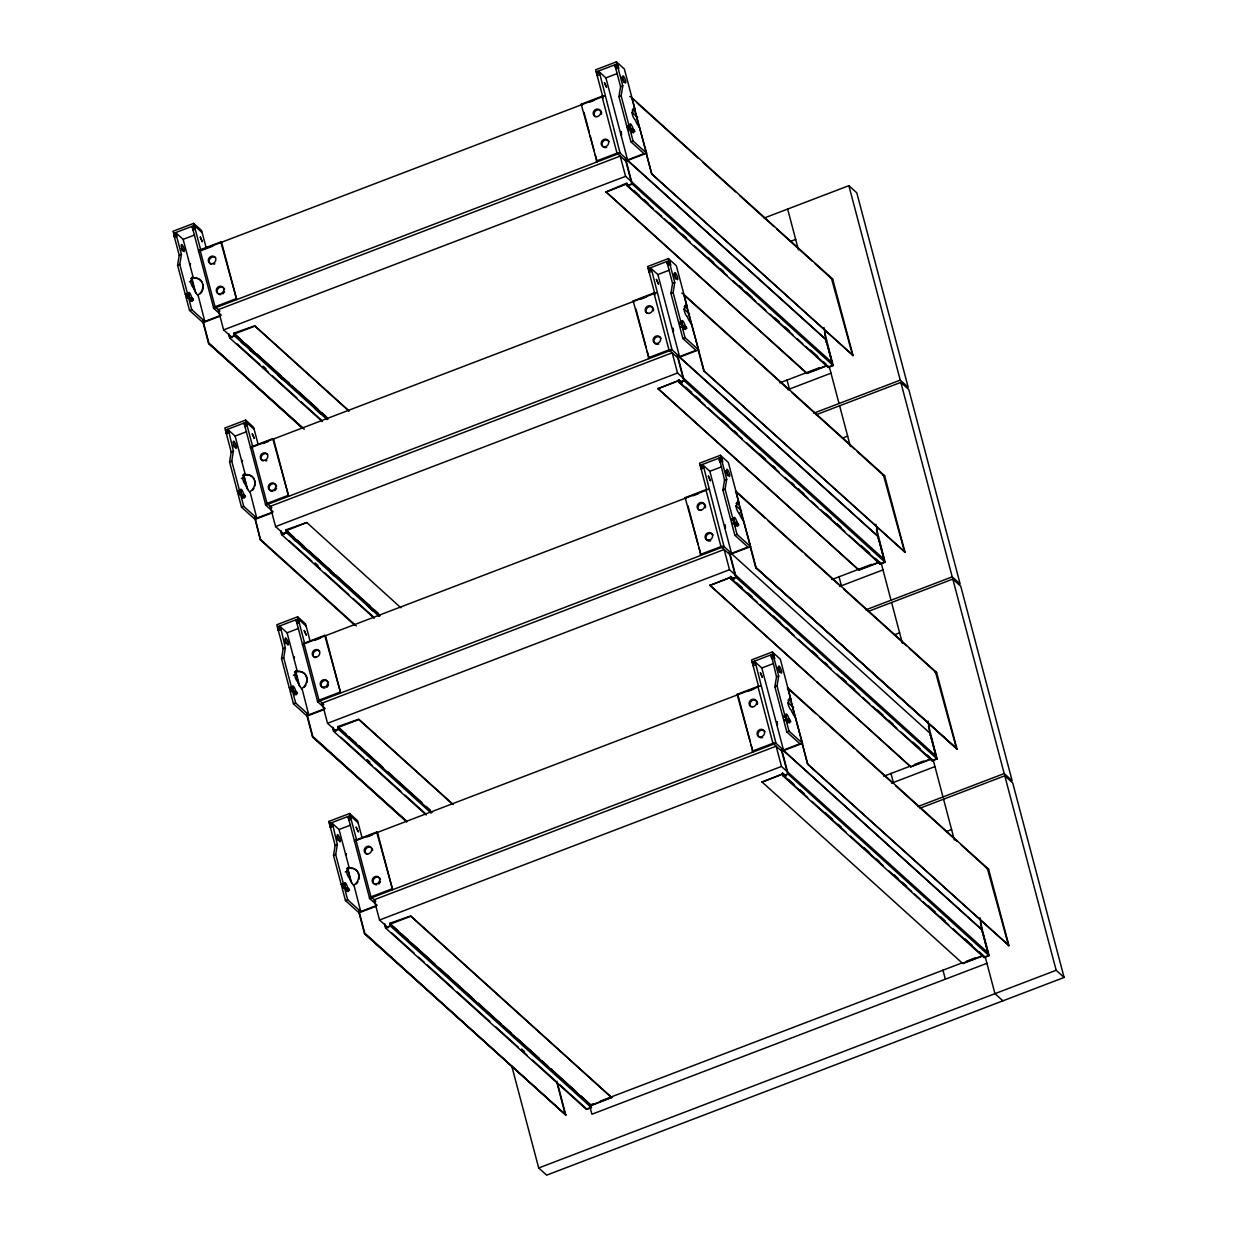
<?xml version="1.0" encoding="UTF-8"?>
<svg xmlns="http://www.w3.org/2000/svg" width="1237" height="1237" viewBox="0 0 1237 1237"><rect width="100%" height="100%" fill="white"/><g stroke="black" fill="none" stroke-linecap="round" stroke-linejoin="round"><path stroke-width="1.5" d="M220.402 316.038L203.069 322.656L189.524 310.425L185.705 295.999L188.921 294.963A4.036 0.943 69.1 0 1 189.369 292.659A4.036 0.943 69.1 0 1 191.72 297.498L193.498 300.22L192.106 298.967A4.036 0.943 69.1 0 1 191.658 301.271A4.036 0.943 69.1 0 1 189.307 296.432L187.9 295.164L191.704 309.59L204.816 321.419L221.237 315.157L213.738 308.384L192.06 226.34M194.858 227.964L194.998 226.263L192.57 227.345M272.372 512.752L255.038 519.37L241.493 507.139L237.69 492.713L240.89 491.677A4.036 0.943 69.1 0 1 241.354 489.373A4.036 0.943 69.1 0 1 243.689 494.212L245.483 496.934L244.076 495.681A4.036 0.943 69.1 0 1 243.627 497.985A4.036 0.943 69.1 0 1 241.277 493.146L239.87 491.878L243.689 506.304L256.786 518.133L273.207 511.871L265.708 505.083L244.029 423.039M246.828 424.662L247.091 423.008M324.341 709.466L307.023 716.084L293.463 703.838L289.659 689.426L292.86 688.39A4.036 0.943 69.1 0 1 293.324 686.087A4.036 0.943 69.1 0 1 295.674 690.911L297.452 693.648L296.06 692.38A4.036 0.943 69.1 0 1 295.597 694.684A4.036 0.943 69.1 0 1 293.246 689.859L291.839 688.592L295.658 703.003L308.755 714.847L325.176 708.569L317.677 701.796L295.999 619.752M298.813 621.376L298.937 619.675L296.509 620.773M376.311 906.164L358.993 912.798L345.448 900.551L341.628 886.125L344.845 885.089A4.036 0.943 69.1 0 1 345.293 882.785A4.036 0.943 69.1 0 1 347.643 887.625L349.422 890.362L348.03 889.094A4.036 0.943 69.1 0 1 347.566 891.398A4.036 0.943 69.1 0 1 345.231 886.573L343.824 885.29L347.628 899.716L360.74 911.561L377.146 905.283L369.647 898.51L347.968 816.466M350.782 818.09L350.921 816.389L348.478 817.471M596.822 74.39L595.646 69.798L616.443 61.85L624.376 69.025L635.045 109.366A10.097 8.922 -47.9 0 0 632.741 110.572M631.287 131.168L633.468 130.333L634.859 131.601L633.081 128.864A4.036 0.943 69.1 0 0 630.731 124.04A4.036 0.943 69.1 0 0 630.282 126.344L627.066 127.365L630.885 141.791L643.998 153.635L627.576 159.913L620.077 153.125L599.28 71.885L596.713 72.937M648.807 271.089L647.616 266.512L668.413 258.564L676.361 265.739L687.014 306.08A10.097 8.922 -47.9 0 0 684.726 307.286M683.257 327.882L685.437 327.047L686.844 328.315L685.051 325.578A4.036 0.943 69.1 0 0 682.716 320.739A4.036 0.943 69.1 0 0 682.252 323.043L679.051 324.079L682.855 338.505L695.967 350.349L679.546 356.612L672.047 349.839L651.25 268.599L648.698 269.651M700.776 467.802L699.585 463.21L720.382 455.278L728.33 462.452L738.984 502.794A10.097 8.922 -47.9 0 0 736.695 504M735.226 524.596L737.422 523.761L738.814 525.014L737.036 522.292A4.036 0.943 69.1 0 0 734.685 517.453A4.036 0.943 69.1 0 0 734.221 519.756L731.021 520.792L734.824 535.219L747.937 547.063L731.515 553.326L724.016 546.553L703.219 465.298L700.668 466.364M752.745 664.516L751.57 659.924L772.352 651.976L780.3 659.151L790.953 699.508A10.097 8.922 -47.9 0 0 788.665 700.714M787.196 721.31L789.392 720.475L790.783 721.728L789.005 719.006A4.036 0.943 69.1 0 0 786.655 714.166A4.036 0.943 69.1 0 0 786.206 716.47L782.99 717.506L786.809 731.933L799.906 743.762L783.5 750.039L775.986 743.267L755.204 662.011L752.637 663.063M186.725 295.798L185.318 294.53L177.587 265.244L179.241 255.332L174.432 237.148C172.623 233.824 177.571 231.937 176.613 236.313L181.422 254.482L179.782 264.409L187.514 293.695L188.921 294.963M238.71 492.512L237.303 491.244L229.556 461.958L231.211 452.046L224.856 428.017L245.653 420.085L253.6 427.26L258.1 444.299M226.232 431.017L228.489 430.12L233.391 451.18L231.752 461.123L239.483 490.409L240.89 491.677M290.68 689.225L289.272 687.942L281.541 658.672L283.18 648.76L276.841 624.731L297.622 616.784L305.57 623.958L310.07 641.013M278.201 627.731L280.459 626.819L285.36 647.894L283.721 657.837L291.453 687.107L292.86 688.39M342.649 885.924L341.242 884.656L333.511 855.385L335.15 845.459L328.81 821.445L349.592 813.498L357.539 820.672L362.039 837.727M330.171 824.445L332.444 823.533L337.33 844.608L335.691 854.551L343.422 883.821L344.845 885.089M628.087 127.179L626.68 125.896L618.948 96.625L620.587 86.683L614.804 64.819M616.443 61.85L622.783 85.863L621.129 95.79L628.875 125.061L630.282 126.344M680.072 323.878L678.665 322.61L670.918 293.339L672.557 283.397L666.789 261.533M668.413 258.564L674.753 282.577L673.114 292.504L680.845 321.775L682.252 323.043M732.041 520.591L730.634 519.324L722.903 490.053L724.542 480.111L719.563 459.113L721.82 458.2L722.81 461.896M720.382 455.278L726.722 479.291L725.083 489.203L732.814 518.489L734.221 519.756M784.011 717.305L782.604 716.037L774.872 686.751L776.511 676.825L771.532 655.811L773.805 654.914L774.779 658.61M772.352 651.976L778.707 676.005L777.052 685.917L784.784 715.202L786.206 716.47M632.308 110.186L635.045 109.366M684.277 306.884L687.014 306.08M736.247 503.598L738.984 502.794M788.232 700.312L790.953 699.508M179.241 255.332L181.422 254.482M231.211 452.046L233.391 451.18M283.18 648.76L285.36 647.894M335.15 845.459L337.33 844.608M206.131 247.586L201.616 230.546L193.683 223.371L172.886 231.319L174.34 234.241M173.443 233.437L194.24 225.505L202.188 232.68M596.203 71.916L617 63.984M615.609 65.685L617.881 64.772L618.856 68.483M174.139 234.566L176.381 233.592M192.539 227.546L194.719 226.711M596.682 73.138L598.878 72.303M615.5 65.932L617.742 64.958M174.092 234.953L176.303 233.901M192.524 227.794L194.719 226.959M596.682 73.385L598.878 72.55M615.454 66.319L617.665 65.283M174.092 235.2L176.288 234.35M192.555 228.087L194.735 227.252M596.713 73.679L598.894 72.844M615.454 66.566L617.65 65.731M174.108 235.463L176.303 234.628M192.601 228.381L194.781 227.546L200.641 249.719M598.94 73.138L596.744 73.973L603.099 98.001M615.469 66.829L617.665 65.994M174.139 235.757L176.334 234.922M615.5 67.123L617.696 66.288M174.185 236.081L176.381 235.231M615.547 67.447L617.742 66.612M174.262 236.406L176.443 235.571M615.624 67.788L617.804 66.953M174.34 236.777L176.52 235.942M615.701 68.143L617.881 67.308M174.432 237.148L176.613 236.313M193.034 230.036L195.214 229.201L194.967 228.35M599.373 74.792L597.193 75.627L596.93 74.777M615.794 68.514L617.974 67.679M175.639 232.602L183.138 239.375L194.626 234.984M598.399 71.081L605.898 77.869L617.387 73.478M212.841 246.101L198.709 251.498A2.459 0.99 -14.8 0 1 200.007 249.859L220.804 241.926L221.686 242.715L236.715 299.601L220.804 241.926M595.152 154.563L597.1 161.908L581.189 104.233L601.971 96.285A2.459 0.99 -14.8 0 1 605.048 96.254M200.765 250.214L602.744 96.641M589.137 102.331L594.44 100.305M177.587 265.244L179.782 264.409M618.948 96.625L621.129 95.79M191.086 278.541L193.266 277.706L183.138 239.375M632.447 109.923L634.627 109.088A10.097 2.35 69.1 0 0 632.772 110.804L632.818 112.227A4.036 0.943 69.1 0 0 632.509 114.995A4.036 0.943 69.1 0 0 635.045 119.556L635.122 119.726A10.097 2.35 69.1 0 0 639.343 126.932L646.626 153.202L625.829 161.135L631.813 183.849L627.53 185.488L626.881 183.014L605.975 191.998L806.911 373.481L827.692 365.534L828.202 367.451L833.166 365.549L825.852 337.16A226.185 199.93 -47.9 0 1 824.028 327.635M189.416 281.835L191.596 281L191.41 279.423A10.097 2.35 69.1 0 1 193.266 277.706M185.318 294.53L187.514 293.695M626.68 125.896L628.875 125.061M188.457 295.442A4.036 0.943 69.1 0 1 189.539 298.333L191.72 297.498M628.937 125.324A4.036 0.943 69.1 0 1 630.901 129.699L633.081 128.864M192.106 298.967L189.926 299.802A4.036 0.943 69.1 0 1 190.204 301.411M193.111 298.751L190.931 299.586L189.539 298.333M630.901 129.699L632.293 130.967L634.473 130.132M189.524 310.425L191.704 309.59M630.885 141.791L633.066 140.956L646.626 153.202M596.203 161.119L617 153.172A2.459 0.99 -14.8 0 1 620.077 153.125L213.738 308.384A2.459 0.99 -14.8 0 1 215.037 306.745L235.834 298.797M625.566 176.319L620.216 156.078L218.253 309.652L223.603 329.892L625.566 176.319L832.486 362.967M242.406 340.902L233.855 333.17L234.149 335.784L229.881 337.407L228.922 333.82M202.698 321.063L208.558 343.453L302.957 428.28M233.855 333.17L254.791 325.795L348.849 410.746M651.76 174.123L631.751 97.615L832.687 279.098L853.035 355.483L651.76 174.123L646.255 153.419M327.217 419.652L234.597 335.985L234.087 334.067L254.884 326.135L348.927 411.086M605.975 191.998L626.772 184.05L627.267 185.952L828.202 367.451M228.938 335.304L229.618 337.887L234.597 335.985M627.267 185.952L632.246 184.066L833.166 365.549M764.203 218.021L848.876 185.674L856.808 192.848L908.19 387.305L900.242 380.13L848.876 185.674M225.428 430.151L246.209 422.204L254.157 429.378M648.188 268.63L668.97 260.682M244.539 424.059L246.967 422.977M667.593 262.399L669.851 261.486L670.841 265.182M226.108 431.28L228.35 430.29M244.509 424.26L246.689 423.425M648.667 269.852L650.848 269.001M667.47 262.646L669.712 261.672M226.062 431.667L228.273 430.615M244.509 424.507L246.689 423.672M648.652 270.099L650.848 269.264M667.423 263.033L669.634 261.997M226.062 431.899L228.257 431.064M244.524 424.801L246.72 423.966M648.683 270.393L650.863 269.558M667.423 263.28L669.619 262.445M226.077 432.177L228.273 431.342M244.57 425.095L246.751 424.26L252.611 446.433M648.714 270.687L650.909 269.836M667.439 263.543L669.634 262.708M226.124 432.471L228.304 431.636M667.485 263.837L669.665 263.002M226.17 432.78L228.35 431.945M667.532 264.161L669.712 263.326M226.232 433.12L228.412 432.285M667.593 264.502L669.774 263.667M226.309 433.476L228.489 432.641M667.671 264.857L669.851 264.022M226.402 433.847L228.582 433.012M245.003 426.75L247.199 425.915L246.936 425.064M651.342 271.506L649.162 272.341L655.069 294.715M667.764 265.228L669.944 264.393M227.608 429.316L235.107 436.089L246.611 431.698M650.368 267.795L657.868 274.568L669.356 270.176M250.678 448.211A2.459 0.99 -14.8 0 1 251.977 446.572L272.774 438.64L273.655 439.429L288.685 496.315L272.774 438.64M649.069 358.622L633.158 300.947L653.94 292.999A2.459 0.99 -14.8 0 1 657.017 292.968M790.474 241.401L795.669 239.421M252.75 446.928L654.713 293.355M263.048 443.48L268.352 441.454M641.106 299.045L646.41 297.019M229.556 461.958L231.752 461.123M670.918 293.339L673.114 292.504M243.055 475.255L245.235 474.42L235.107 436.089M684.417 306.621L686.597 305.786A10.097 2.35 69.1 0 0 684.741 307.518L684.803 308.925A4.036 0.943 69.1 0 0 684.478 311.709A4.036 0.943 69.1 0 0 687.014 316.27M241.385 478.549L243.565 477.714L243.38 476.137A10.097 2.35 69.1 0 1 245.235 474.42M237.303 491.244L239.483 490.409M678.665 322.61L680.845 321.775M240.426 492.14A4.036 0.943 69.1 0 1 241.509 495.047L243.689 494.212M680.922 322.022A4.036 0.943 69.1 0 1 682.87 326.413L685.051 325.578M244.076 495.681L241.895 496.516A4.036 0.943 69.1 0 1 242.174 498.124M245.081 495.465L242.9 496.3L241.509 495.047M682.87 326.413L684.262 327.681L686.442 326.831M241.493 507.139L243.689 506.304M682.855 338.505L685.051 337.67L698.596 349.901L677.799 357.849L683.783 380.563L679.5 382.202L678.51 379.852L681.51 382.991M648.188 357.818L668.97 349.885A2.459 0.99 -14.8 0 1 672.047 349.839L265.708 505.083A2.459 0.99 -14.8 0 1 267.006 503.459L287.804 495.511M677.536 373.017L672.201 352.792L270.223 506.366L275.573 526.591L677.536 373.017L683.272 378.197M294.375 537.616L285.824 529.884L286.134 532.498L281.85 534.121L280.907 530.534M254.667 517.777L260.543 540.167L254.961 517.437M285.824 529.884L306.761 522.509L400.912 607.8M876.012 524.349A226.185 199.93 -47.9 0 0 877.822 533.858L885.135 562.263L880.172 564.149L879.677 562.247L858.88 570.195L657.945 388.696L678.649 380.424M703.652 370.497L905.02 552.197L703.745 370.837L698.225 350.133M379.187 616.366L286.567 532.699L286.056 530.781L306.761 522.509M657.945 388.696L678.742 380.764L681.587 383.331M280.907 532.003L281.603 534.6L286.567 532.699M678.742 380.764L679.252 382.666L684.216 380.764L885.135 562.263M779.82 382.836L819.482 367.683M605.883 191.658L806.818 373.141L825.868 365.858M829.888 366.43L832.733 365.348L827.043 343.747M787.722 389.717L831.017 373.172M813.776 413.173L900.242 380.13M816.173 414.735L900.845 382.388L908.793 389.562L960.159 584.019L952.227 576.844L900.845 382.388M277.397 626.865L298.194 618.917L306.127 626.092M700.157 465.344L720.939 457.396M278.093 627.994L280.32 627.004M296.478 620.959L298.674 620.124M700.637 466.55L702.817 465.715M719.455 459.36L721.681 458.386M278.047 628.381L280.242 627.329M296.478 621.221L298.658 620.371M700.637 466.797L702.817 465.962M719.408 459.747L721.604 458.695M278.047 628.612L280.227 627.777M296.493 621.515L298.689 620.68M700.652 467.091L702.832 466.256M719.408 459.994L721.588 459.159M278.062 628.875L280.242 628.04M296.54 621.794L298.735 620.959L304.58 643.132M702.879 466.55L700.699 467.385L706.559 489.558M719.424 460.257L721.604 459.422M278.093 629.169L280.273 628.334M719.455 460.551L721.635 459.716M278.139 629.494L280.32 628.659M719.501 460.875L721.681 460.04M278.201 629.834L280.397 628.999M719.563 461.215L721.759 460.365M278.279 630.19L280.474 629.355M719.64 461.571L721.836 460.736M278.371 630.561L280.567 629.726M296.973 623.463L299.168 622.628L298.906 621.778M703.327 468.204L701.132 469.039L700.869 468.204M719.733 461.942L721.929 461.107M279.577 626.03L287.092 632.803L298.581 628.411M702.338 464.509L709.837 471.282L721.341 466.89M302.648 644.925A2.459 0.99 -14.8 0 1 303.962 643.286L324.743 635.339L325.625 636.143L340.654 693.014L324.743 635.339M701.039 555.336L685.128 497.661L705.925 489.713A2.459 0.99 -14.8 0 1 708.987 489.666M842.443 438.114L847.639 436.12M304.719 643.642L706.683 490.053M315.018 640.194L320.321 638.168M693.076 495.759L698.379 493.733M281.541 658.672L283.721 657.837M722.903 490.053L725.083 489.203M295.024 671.969L297.22 671.134L287.092 632.803M736.386 503.335L738.551 502.392M293.355 675.263L295.55 674.412L295.365 672.851A10.097 2.35 69.1 0 1 297.22 671.134M289.272 687.942L291.453 687.107M730.634 519.324L732.814 518.489M292.396 688.854A4.036 0.943 69.1 0 1 293.478 691.746L295.674 690.911M732.892 518.736A4.036 0.943 69.1 0 1 734.84 523.127L737.036 522.292M296.06 692.38L293.865 693.215A4.036 0.943 69.1 0 1 294.159 694.838M297.066 692.179L294.87 693.014L293.478 691.746M738.427 523.545L736.231 524.38L734.84 523.127M293.463 703.838L295.658 703.003M734.824 535.219L737.02 534.384L750.565 546.615L729.768 554.563L735.752 577.277L731.484 578.916L730.479 576.566L733.479 579.705M700.157 554.532L720.955 546.584A2.459 0.99 -14.8 0 1 724.016 546.553L317.677 701.796A2.459 0.99 -14.8 0 1 318.976 700.157L339.773 692.225M729.521 569.731L724.171 549.506L322.208 703.08L327.542 723.305L729.521 569.731L735.257 574.911M346.345 734.314L337.794 726.598L338.103 729.196L333.835 730.835L332.877 727.248M306.652 714.491L312.513 736.881L406.911 821.693M337.794 726.598L358.73 719.207L452.788 804.158M927.982 721.047A226.185 199.93 -47.9 0 0 929.791 730.572L937.12 758.961L932.141 760.863L931.647 758.961L910.849 766.894L709.93 585.41L730.634 577.138M755.714 567.551L956.99 748.895L755.714 567.551L750.194 546.831M452.881 804.498L358.823 719.547L338.026 727.495L338.536 729.413L431.172 813.065M709.93 585.41L730.711 577.463L733.572 580.045M332.892 728.717L333.573 731.299L338.536 729.413M730.711 577.463L731.222 579.38L736.185 577.478L937.12 758.961M831.805 579.55L871.451 564.397M657.868 388.372L858.787 569.855L879.584 561.907M881.857 563.144L884.702 562.046L879.043 540.476M839.691 586.431L882.986 569.886M865.745 609.887L952.227 576.844M868.142 611.449L952.815 579.102L960.762 586.276L1012.144 780.733L1004.197 773.558L952.815 579.102M329.367 823.579L350.164 815.631L358.111 822.806M752.127 662.058L772.924 654.11M330.063 824.692L332.305 823.718M348.447 817.672L350.643 816.837M752.606 663.264L754.802 662.429M771.424 656.074L773.666 655.084M330.016 825.079L332.212 824.043M348.447 817.92L350.643 817.085M752.606 663.511L754.786 662.676M771.378 656.46L773.573 655.409M330.016 825.326L332.196 824.491M348.478 818.214L350.659 817.379M752.622 663.805L754.817 662.97M771.378 656.692L773.558 655.857M330.032 825.589L332.212 824.754M348.509 818.507L350.705 817.672M754.848 663.264L752.668 664.099L758.528 686.272M771.393 656.971L773.573 656.136M330.063 825.883L332.243 825.048M771.424 657.264L773.604 656.43M330.109 826.208L332.305 825.373M771.471 657.574L773.666 656.739M330.171 826.548L332.366 825.713M771.532 657.914L773.728 657.079M330.248 826.904L332.444 826.069M771.61 658.27L773.805 657.435M330.341 827.275L332.537 826.44M348.958 820.162L351.138 819.327L350.705 817.719M755.297 664.918L753.101 665.753L752.838 664.918M771.702 658.656L773.898 657.806M331.562 822.744L339.062 829.517L350.55 825.125M754.307 661.223L761.822 667.995L773.311 663.604M354.617 841.624A2.459 0.99 -14.8 0 1 355.931 840L376.713 832.053L377.594 832.857L392.624 889.728L376.713 832.053M753.008 752.034L737.097 694.359L757.894 686.427A2.459 0.99 -14.8 0 1 760.956 686.38M894.413 634.828L899.624 632.834M356.689 840.34L758.652 686.767M367.002 836.908L372.306 834.882M748.586 691.112L753.89 689.086M333.511 855.385L335.691 854.551M774.872 686.751L777.052 685.917M358.885 879.306A10.097 8.922 -47.9 0 0 347.411 868.962L349.19 867.833L339.062 829.517M788.356 700.049L790.52 699.106M345.324 871.961L347.52 871.126L347.334 869.565A10.097 2.35 69.1 0 1 349.19 867.833M341.242 884.656L343.422 883.821M782.604 716.037L784.784 715.202M344.381 885.568A4.036 0.943 69.1 0 1 345.448 888.46L347.643 887.625M784.861 715.45A4.036 0.943 69.1 0 1 786.809 719.841L789.005 719.006M348.03 889.094L345.834 889.929A4.036 0.943 69.1 0 1 346.128 891.552M349.035 888.893L346.839 889.728L345.448 888.46M790.397 720.259L788.201 721.094L786.809 719.841M345.448 900.551L347.628 899.716M786.809 731.933L788.99 731.098L802.535 743.329L781.753 751.276L787.722 773.991L783.454 775.614L782.449 773.28L785.541 776.759M752.127 751.246L772.924 743.298A2.459 0.99 -14.8 0 1 775.986 743.267L369.647 898.51A2.459 0.99 -14.8 0 1 370.961 896.871L391.742 888.939M781.49 766.445L776.14 746.205L374.177 899.778L379.527 920.019L781.49 766.445L988.409 953.093L989.09 955.675L984.126 957.577L783.191 776.094L782.696 774.176L761.899 782.124L782.604 773.836M398.314 931.028L389.763 923.312L390.072 925.91L385.805 927.549L384.846 923.946M364.482 933.579L565.757 1114.939L364.482 933.579L358.622 911.19M389.763 923.312L410.715 915.921L611.635 1097.405L590.93 1105.692L390.011 924.209L410.792 916.261L611.727 1097.745M807.684 764.25L787.675 687.741L988.61 869.24L1008.959 945.609L807.684 764.25L802.164 743.545M385.542 928.013L390.505 926.111L591.441 1107.61L586.477 1109.496L385.542 928.013L384.862 925.431M783.191 776.094L788.155 774.192L989.09 955.675M883.775 776.248L910.819 765.919M914.421 764.543L923.436 761.095M912.489 765.904L931.554 758.621M933.827 759.858L936.672 758.76L931.013 737.19M891.661 783.145L934.956 766.6M917.73 806.601L1004.197 773.558M920.127 808.148L1004.784 775.8L1012.732 782.975L1064.114 977.446L546.646 1175.15L538.698 1167.975L511.778 1066.108M946.398 831.527L951.593 829.548M589.662 1105.198L593.265 1103.806M600.471 1101.054L962.788 962.633M966.391 961.257L975.405 957.809M592.585 1104.687L611.635 1097.405M964.473 962.602L983.523 955.335M761.806 781.784L962.819 963.608L983.616 955.66L984.126 957.577M589.585 1107.95L586.725 1109.032L559.65 1084.571M986.925 963.314L591.889 1114.243L589.461 1105.043M538.698 1167.975L1056.166 970.272L1064.114 977.446M620.587 86.683L622.783 85.863M672.557 283.397L674.753 282.577M724.542 480.111L726.722 479.291M776.511 676.825L778.707 676.005M346.963 868.56L349.422 867.957A10.097 8.922 -47.9 0 1 358.498 873.987A10.097 8.922 -47.9 0 1 353.983 885.197L360.74 911.561M852.695 355.607L831.558 278.742A6.943 6.139 -47.9 0 0 830.584 278.279M904.664 552.32L883.543 475.456A6.943 6.139 -47.9 0 0 882.553 474.993M956.634 749.034L935.512 672.17A6.943 6.139 -47.9 0 0 934.538 671.706M1008.619 945.748L987.482 868.884A6.943 6.139 -47.9 0 0 986.507 868.42M631.442 97.847L634.287 100.429M637.132 102.996L698.41 158.351M702.693 162.217L735.458 191.812M739.741 195.678L773.945 226.572M776.79 229.139L812.415 261.316M815.26 263.898L832.362 279.346M631.968 112.351L637.658 117.5M627.066 127.365L628.473 128.648M581.189 104.233L582.07 105.037M651.683 173.783L853.035 355.483M626.958 159.712L826.455 339.912M627.02 160.021L826.517 340.221M617.881 153.96L625.953 161.258M633.901 190.483L639.591 195.632M643.874 199.497L648.142 203.347M669.526 222.66L676.639 229.092M682.345 234.241L686.612 238.107M707.997 257.42L713.703 262.569M720.815 269.001L723.676 271.568M739.339 285.732L742.2 288.298M746.468 292.164L752.173 297.313M774.965 317.909L779.248 321.775M784.954 326.924L789.221 330.774M810.591 350.086L817.719 356.519M823.425 361.668L826.27 364.25M627.53 185.488L653.182 208.651M656.027 211.233L661.733 216.382M664.578 218.949L690.231 242.127M694.514 245.977L727.279 275.588M732.984 280.737L755.776 301.333M758.637 303.9L765.765 310.348M770.032 314.198L792.84 334.794M797.107 338.66L802.813 343.809M805.658 346.375L828.465 366.972M905.02 552.197L884.656 475.812L683.736 294.329L704.085 370.698M683.412 294.561L750.38 355.065M754.663 358.916L788.866 389.81M791.711 392.392L854.411 449.016M857.256 451.598L884.331 476.044M683.937 309.064L689.643 314.213M633.158 300.947L634.04 301.735M678.927 356.426L878.425 536.626M678.989 356.735L878.486 536.935M669.851 350.674L677.938 357.972M678.015 357.184L683.535 378.182L884.455 559.665M678.85 379.728L681.695 382.295M678.51 379.852L681.85 382.867M685.87 387.196L691.56 392.345M695.843 396.196L700.111 400.061M721.496 419.374L728.624 425.806M734.314 430.955L737.175 433.538M759.966 454.118L765.672 459.267M772.8 465.715L775.645 468.282M791.324 482.445L794.169 485.012M798.437 488.878L804.143 494.027M825.512 513.34L831.218 518.489M836.923 523.622L841.191 527.488M861.138 545.517L869.688 553.233M875.394 558.382L878.239 560.964M679.5 382.202L705.152 405.365M708.012 407.947L742.2 438.826M746.483 442.691L779.264 472.302M784.954 477.451L807.761 498.047M810.606 500.614L817.734 507.046M820.579 509.629L844.809 531.508M849.077 535.374L880.435 563.685M679.252 382.666L880.172 564.149M718.759 458.231L719.64 459.035M956.99 748.895L936.625 672.526L735.706 491.043L756.054 567.412M735.381 491.275L765.316 518.303M768.162 520.885L802.365 551.764M805.21 554.346L840.835 586.524M843.68 589.09L906.381 645.729M909.241 648.312L936.316 672.758M735.907 505.763L741.612 510.912M685.128 497.661L686.009 498.449M755.621 567.211L956.557 748.694M730.897 553.14L930.456 733.634M721.836 547.388L729.907 554.686M730 553.898L735.505 574.896L936.424 756.379M730.82 576.442L733.68 579.009M730.479 576.566L733.819 579.565M736.417 582.612L742.123 587.761M747.813 592.91L752.096 596.775M773.465 616.088L780.593 622.52M786.299 627.669L789.144 630.236M811.936 650.832L817.642 655.981M824.77 662.413L827.615 664.996M841.871 677.861L846.139 681.726M850.422 685.592L854.69 689.442M877.497 710.038L883.187 715.187M888.893 720.336L893.16 724.202M913.122 742.215L920.235 748.663M927.363 755.096L930.224 757.662M731.484 578.916L757.121 602.079M759.982 604.646L794.185 635.54M798.453 639.405L831.233 669.016M836.923 674.165L859.73 694.746M862.576 697.328L869.704 703.76M872.549 706.342L896.779 728.222M901.062 732.072L932.404 760.399M731.222 579.38L932.141 760.863M709.837 585.07L813.853 679.036M816.714 681.602L910.849 766.894M770.728 654.945L771.61 655.749M787.35 687.988L815.863 713.734M820.131 717.584L854.334 748.478M857.179 751.06L892.805 783.237M895.665 785.804L956.928 841.16M961.211 845.01L988.286 869.472M787.876 702.477L793.582 707.626M737.097 694.359L737.979 695.163M807.591 763.925L1008.959 945.609M782.882 749.854L982.379 930.054L988.409 953.093M782.928 750.148L982.441 930.348M773.805 744.102L781.877 751.385M782.805 773.14L785.65 775.723M782.449 773.28L785.789 776.279M788.386 779.325L794.092 784.474M799.782 789.623L804.065 793.489M825.435 812.786L832.563 819.234M838.269 824.383L841.114 826.95M863.921 847.546L869.611 852.695M876.739 859.127L879.584 861.71M893.841 874.574L898.108 878.44M902.391 882.306L906.659 886.156M928.044 905.469L935.172 911.901M940.862 917.05L945.145 920.916M965.092 938.929L972.22 945.362M979.348 951.81L982.193 954.376M783.454 775.614L807.684 797.494M811.951 801.36L846.154 832.254M850.422 836.119L883.203 865.714M888.908 870.863L911.7 891.46M914.545 894.042L920.251 899.191M923.096 901.758L948.748 924.92M953.031 928.786L984.374 957.113L988.657 955.474L982.657 932.76L988.023 952.985M1002.898 1000.826L994.95 993.651L985.162 956.618M215.918 307.534L219.892 311.121M245.251 343.469L252.379 349.901M256.647 353.767L280.876 375.646M283.721 378.228L289.427 383.377M292.272 385.944L317.924 409.122M322.208 412.972L326.475 416.838M233.994 333.743L326.63 417.395M234.087 334.067L328.145 419.018M241.277 342.216L244.137 344.798M249.828 349.932L254.111 353.797M278.325 375.677L282.608 379.543M315.389 409.153L321.079 414.302M223.603 329.892L232.216 337.655M263.141 366.183L265.986 368.765M237.009 343.855L259.801 364.451M262.661 367.018L268.352 372.167M272.635 376.033L296.865 397.912M301.132 401.778L321.079 419.791M229.618 337.887L322.254 421.554M202.992 320.723L208.821 342.989L304.302 429.224M208.558 343.453L302.617 428.404M267.888 504.248L271.862 507.835M297.22 540.182L304.348 546.615M308.616 550.48L331.423 571.077M335.691 574.942L369.894 605.821M374.177 609.686L378.445 613.552M285.963 530.441L358.653 596.095M361.498 598.662L378.599 614.109M286.056 530.781L380.115 615.732M293.262 538.93L296.107 541.497M301.797 546.646L304.658 549.228M330.31 572.391L334.578 576.256M367.358 605.852L373.048 611.001M275.573 526.591L284.185 534.369M315.11 562.897L317.971 565.479M288.979 540.554L311.786 561.15M314.631 563.732L320.337 568.881M324.604 572.731L348.834 594.626M353.102 598.476L373.064 616.505M281.603 534.6L374.223 618.253M260.791 539.703L356.271 625.937M260.543 540.167L354.586 625.118M319.857 700.962L323.831 704.549M349.19 736.896L356.318 743.329M359.178 745.911L383.393 767.79M387.676 771.641L421.879 802.535M426.147 806.4L430.414 810.266M337.948 727.155L432.084 812.446M327.542 723.305L336.155 731.082M367.095 759.611L369.94 762.178M340.948 737.267L363.755 757.864M366.6 760.446L372.306 765.595M375.151 768.162L400.803 791.324M405.087 795.19L425.033 813.219M333.573 731.299L426.193 814.967M306.946 714.151L312.775 736.402L406.818 821.353M312.513 736.881L406.556 821.832M328.81 821.445L331.454 823.842M371.842 897.675L375.816 901.263M401.175 933.61L408.287 940.043M411.148 942.609L435.362 964.489M439.645 968.355L473.848 999.249M478.116 1003.114L500.923 1023.71M503.768 1026.277L510.896 1032.709M516.602 1037.858L539.394 1058.455M542.239 1061.037L547.945 1066.186M550.79 1068.753L576.442 1091.915M580.725 1095.781L590.698 1104.796M389.918 923.869L462.592 989.507M465.437 992.089L590.838 1105.352M379.527 920.019L388.124 927.796M521.658 1048.991L524.519 1051.574M391.495 932.698L414.302 953.294M418.57 957.144L424.276 962.293M427.121 964.875L452.773 988.038M457.056 991.904L489.821 1021.499M495.527 1026.648L518.334 1047.244M521.179 1049.826L526.885 1054.975M532.575 1060.124L555.382 1080.721M358.916 910.849L364.745 933.115L565.757 1114.939M191.596 281L191.457 280.845A4.036 0.943 69.1 0 0 191.147 283.629A4.036 0.943 69.1 0 0 193.683 288.19L193.776 288.345A10.097 2.35 69.1 0 0 197.982 295.55M243.565 477.714L243.442 477.559A4.036 0.943 69.1 0 0 243.117 480.343A4.036 0.943 69.1 0 0 245.653 484.904L245.746 485.059A10.097 2.35 69.1 0 0 249.951 492.264M295.55 674.412L295.411 674.273A4.036 0.943 69.1 0 0 295.086 677.041A4.036 0.943 69.1 0 0 297.622 681.618A10.097 2.35 69.1 0 0 301.921 688.978M347.52 871.126L347.381 870.972A4.036 0.943 69.1 0 0 347.056 873.755A4.036 0.943 69.1 0 0 349.607 878.316L349.684 878.486A10.097 2.35 69.1 0 0 353.906 885.692M687.045 316.27L687.107 316.44A10.097 2.35 69.1 0 0 691.313 323.63L698.596 349.901M739.015 512.984L739.077 513.154A10.097 2.35 69.1 0 0 743.282 520.344L750.565 546.615M648.899 271.491L649.162 272.341L648.729 270.717M350.875 818.492L356.565 839.846M634.395 108.964L639.343 127.488M686.38 305.678L691.313 324.202M738.35 502.392L743.282 520.901M790.319 699.091L795.252 717.615M1004.784 775.8L1056.166 970.272M826.749 342.634L831.62 361.018M878.734 539.332L883.589 557.732M930.703 736.046L936.053 756.286M787.644 209.068L798.422 249.812M829.238 366.492L839.026 403.525M839.629 405.782L850.391 446.526M881.223 563.191L891.011 600.239M891.599 602.481L902.361 643.225M933.193 759.905L942.981 796.953M943.568 799.195L954.33 839.938M786.995 379.867L789.422 389.067M838.98 576.581L841.407 585.781M890.949 773.295L893.377 782.48M942.919 969.994L945.346 979.194M802.535 743.329L795.267 717.058A10.097 2.35 69.1 0 1 791.046 709.852L790.984 709.682A4.036 0.943 69.1 0 1 788.417 705.136A4.036 0.943 69.1 0 1 788.742 702.353L788.696 700.931A10.097 2.35 69.1 0 1 790.551 699.214M632.293 130.967L632.679 132.436M684.262 327.681L684.649 329.15M633.066 140.956L629.262 126.53L630.669 127.813A4.036 0.943 69.1 0 0 633.019 132.637A4.036 0.943 69.1 0 0 633.468 130.333M685.051 337.67L681.231 323.244L682.638 324.511A4.036 0.943 69.1 0 0 684.989 329.351A4.036 0.943 69.1 0 0 685.437 327.047M737.02 534.384L733.201 519.957L734.608 521.225A4.036 0.943 69.1 0 0 736.958 526.065A4.036 0.943 69.1 0 0 737.422 523.761M788.99 731.098L785.186 716.671L786.593 717.939A4.036 0.943 69.1 0 0 788.928 722.779A4.036 0.943 69.1 0 0 789.392 720.475M605.898 77.869L627.576 159.913M657.868 274.568L679.546 356.612M709.837 471.282L731.515 553.326M761.822 667.995L783.5 750.039M632.246 184.066L626.046 160.485M683.535 378.182L684.216 380.764M735.505 574.896L736.185 577.478M788.155 774.192L781.97 750.612M601.971 96.285L617 153.172M653.94 292.999L668.97 349.885M705.925 489.713L720.955 546.584M757.894 686.427L772.924 743.298M584.003 112.366L589.338 132.56M590.312 136.225L594.177 150.899M635.973 309.08L646.162 347.612M647.121 351.277L648.575 356.782M687.958 505.794L698.132 544.326M699.106 547.991L700.559 553.496M738.474 697.003L750.101 741.025M751.075 744.705L752.529 750.21M590.93 1105.692L591.441 1107.61M590.497 1105.491L591.008 1107.393M390.011 924.209L390.505 926.111M193.683 223.371L194.24 225.505M245.653 420.085L246.209 422.204M297.622 616.784L298.194 618.917M349.592 813.498L350.164 815.631M200.007 249.859L215.037 306.745M251.977 446.572L267.006 503.459M303.962 643.286L318.976 700.157M355.931 840L370.961 896.871M204.816 321.419L198.059 295.071A10.097 8.922 -47.9 0 0 202.574 283.845A10.097 8.922 -47.9 0 0 193.498 277.83L191.488 278.835A10.097 8.922 -47.9 0 1 202.095 282.067M256.786 518.133L250.029 491.769A10.097 8.922 -47.9 0 0 254.544 480.559A10.097 8.922 -47.9 0 0 245.483 474.544L243.457 475.549A10.097 8.922 -47.9 0 1 254.064 478.765M308.755 714.847L301.998 688.483A10.097 8.922 -47.9 0 0 306.529 677.273A10.097 8.922 -47.9 0 0 297.452 671.258L295.442 672.248A10.097 8.922 -47.9 0 1 306.915 682.608M556.928 1081.215L565.665 1114.599M557.098 1083.349L565.417 1115.078M347.736 868.188L351.617 883.032M347.381 868.281L350.798 881.347M295.767 671.475L299.648 686.319M243.797 474.776L247.678 489.605M295.411 671.567L298.828 684.633M191.812 278.062L195.709 292.906M243.442 474.853L246.859 487.919M191.457 278.155L194.889 291.205M982.379 930.054L981.776 927.286A226.185 199.93 -47.9 0 1 979.951 917.761M189.555 264.656A7.329 6.479 -47.9 0 1 190.343 263.636M189.849 264.826A6.943 6.139 -47.9 0 1 190.591 263.868M826.115 340.036A2.536 2.242 -47.9 0 1 825.682 342.17M825.496 337.268A226.711 200.394 -47.9 0 1 824.538 332.521M830.738 277.938A7.329 6.479 -47.9 0 1 832.687 279.098M625.242 158.846A2.536 2.242 -47.9 0 1 625.164 159.789M621.562 134.879A226.185 199.93 -47.9 0 1 621.237 131.632M629.819 96.455A7.329 6.479 -47.9 0 1 630.839 96.934M621.206 134.957A226.711 200.394 -47.9 0 1 620.866 131.71M181.375 248.22A3.819 0.897 69.1 0 1 182.195 250.895M187.405 298.241A4.036 0.943 69.1 0 1 187.112 297.267M203.023 284.247A10.097 8.922 -47.9 0 1 200.471 293.726M220.866 294.638A4.036 3.572 -47.9 0 1 217.14 291.592A4.036 3.572 -47.9 0 1 220.294 287.154A4.036 3.572 -47.9 0 1 224.577 289.427M224.562 291.406A4.036 3.572 -47.9 0 1 224.175 292.365M223.557 293.215A4.036 3.572 -47.9 0 1 222.768 293.911M214.821 263.806A4.036 3.572 -47.9 0 1 213.893 264.285M211.032 264.239A4.036 3.572 -47.9 0 1 209.981 258.749A4.036 3.572 -47.9 0 1 215.655 257.729M621.531 77.282A3.819 0.897 69.1 0 1 622.35 78.704M622.737 79.585A3.819 0.897 69.1 0 1 623.556 82.26M629.138 130.596A4.036 0.943 69.1 0 1 628.767 129.607M631.473 132.05A4.036 0.943 69.1 0 1 631.566 132.792M606.733 147.358A4.036 3.572 -47.9 0 1 602.218 145.487A4.036 3.572 -47.9 0 1 604.228 140.508A4.036 3.572 -47.9 0 1 609.083 141.513M595.121 116.68A4.036 3.572 -47.9 0 1 596.883 110.108A4.036 3.572 -47.9 0 1 601.476 114.252M241.524 461.37A7.329 6.479 -47.9 0 1 242.313 460.35M241.818 461.54A6.943 6.139 -47.9 0 1 242.56 460.581M878.084 536.75A2.536 2.242 -47.9 0 1 877.822 538.59M877.466 533.982A226.711 200.394 -47.9 0 1 876.507 529.235M882.708 474.652A7.329 6.479 -47.9 0 1 884.656 475.812M677.211 355.56A2.536 2.242 -47.9 0 1 677.134 356.503M673.531 331.593A226.185 199.93 -47.9 0 1 673.206 328.346M681.788 293.154A7.329 6.479 -47.9 0 1 682.824 293.648M673.175 331.671A226.711 200.394 -47.9 0 1 672.851 328.423M233.36 444.918A3.819 0.897 69.1 0 1 233.979 446.773M239.39 494.955A4.036 0.943 69.1 0 1 239.097 493.98M254.992 480.961A10.097 8.922 -47.9 0 1 254.946 485.894M253.972 488.29A10.097 8.922 -47.9 0 1 252.441 490.44M272.851 491.352A4.036 3.572 -47.9 0 1 269.109 488.306A4.036 3.572 -47.9 0 1 272.264 483.868A4.036 3.572 -47.9 0 1 276.547 486.141M276.531 488.12A4.036 3.572 -47.9 0 1 276.145 489.079M275.526 489.929A4.036 3.572 -47.9 0 1 274.738 490.625M266.79 460.52A4.036 3.572 -47.9 0 1 265.878 460.999M263.002 460.953A4.036 3.572 -47.9 0 1 261.95 455.448A4.036 3.572 -47.9 0 1 267.625 454.427M673.5 273.995A3.819 0.897 69.1 0 1 674.32 275.403M674.722 276.299A3.819 0.897 69.1 0 1 675.526 278.974M681.108 327.31A4.036 0.943 69.1 0 1 680.752 326.321M683.458 328.764A4.036 0.943 69.1 0 1 683.535 329.506M658.702 344.072A4.036 3.572 -47.9 0 1 654.187 342.201A4.036 3.572 -47.9 0 1 656.198 337.222A4.036 3.572 -47.9 0 1 661.053 338.227M647.106 313.378A4.036 3.572 -47.9 0 1 648.868 306.822A4.036 3.572 -47.9 0 1 653.461 310.951M293.509 658.069A7.329 6.479 -47.9 0 1 294.282 657.063M293.803 658.254A6.943 6.139 -47.9 0 1 294.53 657.28M930.054 733.464A2.536 2.242 -47.9 0 1 929.791 735.304M929.451 730.696A226.711 200.394 -47.9 0 1 928.477 725.949M934.693 671.351A7.329 6.479 -47.9 0 1 936.625 672.526M729.181 552.274A2.536 2.242 -47.9 0 1 729.119 553.217M725.5 528.292A226.185 199.93 -47.9 0 1 725.176 525.045M725.145 528.385A226.711 200.394 -47.9 0 1 724.82 525.137M284.927 640.751A3.819 0.897 69.1 0 1 285.948 643.487M291.36 691.653A4.036 0.943 69.1 0 1 291.066 690.694M305.941 685.004A10.097 8.922 -47.9 0 1 304.426 687.153M324.821 688.066A4.036 3.572 -47.9 0 1 321.079 685.02A4.036 3.572 -47.9 0 1 324.233 680.582A4.036 3.572 -47.9 0 1 328.516 682.855M328.501 684.819A4.036 3.572 -47.9 0 1 328.114 685.793M327.511 686.643A4.036 3.572 -47.9 0 1 326.723 687.339M314.971 657.651A4.036 3.572 -47.9 0 1 313.92 652.162A4.036 3.572 -47.9 0 1 319.61 651.141M725.47 470.709A3.819 0.897 69.1 0 1 726.289 472.117M726.691 473.013A3.819 0.897 69.1 0 1 727.495 475.688M733.093 524.024A4.036 0.943 69.1 0 1 732.721 523.035M735.427 525.478A4.036 0.943 69.1 0 1 735.52 526.204M738.566 502.5A10.097 2.35 69.1 0 0 736.726 504.217L736.773 505.639A4.036 0.943 69.1 0 0 736.448 508.422A4.036 0.943 69.1 0 0 738.984 512.984M710.672 540.77A4.036 3.572 -47.9 0 1 706.157 538.915A4.036 3.572 -47.9 0 1 708.167 533.936A4.036 3.572 -47.9 0 1 713.038 534.925M699.075 510.092A4.036 3.572 -47.9 0 1 700.838 503.521A4.036 3.572 -47.9 0 1 705.43 507.665M345.479 854.782A7.329 6.479 -47.9 0 1 346.252 853.777M345.772 854.953A6.943 6.139 -47.9 0 1 346.515 853.994M981.776 932.018A2.536 2.242 -47.9 0 0 982.023 930.162L981.42 927.41A226.711 200.394 -47.9 0 1 980.446 922.663M986.662 868.065A7.329 6.479 -47.9 0 1 988.61 869.24M781.181 749.297A2.536 2.242 -47.9 0 1 781.088 749.931M777.485 725.006A226.185 199.93 -47.9 0 1 777.145 721.759M777.114 725.098A226.711 200.394 -47.9 0 1 776.79 721.836M336.912 837.449A3.819 0.897 69.1 0 1 337.917 840.186M343.329 888.367A4.036 0.943 69.1 0 1 343.036 887.408M357.91 881.718A10.097 8.922 -47.9 0 1 356.395 883.867M376.79 884.78A4.036 3.572 -47.9 0 1 373.048 881.718A4.036 3.572 -47.9 0 1 376.203 877.28A4.036 3.572 -47.9 0 1 380.501 879.569M380.47 881.533A4.036 3.572 -47.9 0 1 380.084 882.491M379.481 883.357A4.036 3.572 -47.9 0 1 378.692 884.053M366.941 854.365A4.036 3.572 -47.9 0 1 367.018 847.762A4.036 3.572 -47.9 0 1 372.662 850.422M777.439 667.423A3.819 0.897 69.1 0 1 778.274 668.83M778.661 669.712A3.819 0.897 69.1 0 1 779.465 672.402M785.062 720.723A4.036 0.943 69.1 0 1 784.691 719.748M787.397 722.192A4.036 0.943 69.1 0 1 787.49 722.918M762.657 737.484A4.036 3.572 -47.9 0 1 758.142 735.628A4.036 3.572 -47.9 0 1 760.136 730.65A4.036 3.572 -47.9 0 1 765.007 731.639M751.045 706.806A4.036 3.572 -47.9 0 1 752.807 700.235A4.036 3.572 -47.9 0 1 757.4 704.379M200.301 237.117L202.296 241.617L200.301 237.117M252.271 433.831L254.265 438.331L252.271 433.831M304.24 630.545L306.25 635.045L304.24 630.545M356.21 827.259L358.22 831.743L356.21 827.259M604.445 82.709L606.455 87.208L604.445 82.709M656.43 279.423L658.424 283.922L656.43 279.423M708.399 476.137L710.394 480.636L708.399 476.137M760.368 672.835L762.363 677.335L760.368 672.835M181.36 245.993A3.819 0.897 69.1 0 0 184.066 251.59A3.819 0.897 69.1 0 0 183.169 246.488A3.819 0.897 69.1 0 0 181.36 245.993M212.037 263.728A4.036 3.572 -47.9 0 0 215.377 257.652A4.036 3.572 -47.9 0 0 208.806 258.394A4.036 3.572 -47.9 0 0 212.037 263.728M219.985 293.849A4.036 3.572 -47.9 0 0 223.325 287.757A4.036 3.572 -47.9 0 0 216.769 288.499A4.036 3.572 -47.9 0 0 219.985 293.849M622.721 77.374A3.819 0.897 69.1 0 0 625.427 82.972A3.819 0.897 69.1 0 0 624.53 77.869A3.819 0.897 69.1 0 0 622.721 77.374M596.914 116.68A4.036 3.572 -47.9 0 0 600.254 110.603A4.036 3.572 -47.9 0 0 593.683 111.345A4.036 3.572 -47.9 0 0 596.914 116.68M604.862 146.801A4.036 3.572 -47.9 0 0 608.202 140.709A4.036 3.572 -47.9 0 0 601.646 141.451A4.036 3.572 -47.9 0 0 604.862 146.801M233.329 442.707A3.819 0.897 69.1 0 0 236.051 448.304A3.819 0.897 69.1 0 0 235.154 443.202A3.819 0.897 69.1 0 0 233.329 442.707M264.007 460.442A4.036 3.572 -47.9 0 0 267.347 454.35A4.036 3.572 -47.9 0 0 260.791 455.108A4.036 3.572 -47.9 0 0 264.007 460.442M271.954 490.548A4.036 3.572 -47.9 0 0 275.294 484.471A4.036 3.572 -47.9 0 0 268.738 485.213A4.036 3.572 -47.9 0 0 271.954 490.548M674.691 274.088A3.819 0.897 69.1 0 0 677.412 279.686A3.819 0.897 69.1 0 0 676.515 274.568A3.819 0.897 69.1 0 0 674.691 274.088M648.884 313.394A4.036 3.572 -47.9 0 0 652.224 307.317A4.036 3.572 -47.9 0 0 645.668 308.059A4.036 3.572 -47.9 0 0 648.884 313.394M656.847 343.515A4.036 3.572 -47.9 0 0 660.171 337.423A4.036 3.572 -47.9 0 0 653.615 338.165A4.036 3.572 -47.9 0 0 656.847 343.515M285.299 639.421A3.819 0.897 69.1 0 0 288.02 645.018A3.819 0.897 69.1 0 0 287.123 639.916A3.819 0.897 69.1 0 0 285.299 639.421M315.976 657.156A4.036 3.572 -47.9 0 0 319.316 651.064A4.036 3.572 -47.9 0 0 312.76 651.806A4.036 3.572 -47.9 0 0 315.976 657.156M323.939 687.262A4.036 3.572 -47.9 0 0 327.279 681.185A4.036 3.572 -47.9 0 0 320.708 681.927A4.036 3.572 -47.9 0 0 323.939 687.262M726.66 470.787A3.819 0.897 69.1 0 0 729.382 476.384A3.819 0.897 69.1 0 0 728.485 471.282A3.819 0.897 69.1 0 0 726.66 470.787M700.853 510.108A4.036 3.572 -47.9 0 0 704.193 504.016A4.036 3.572 -47.9 0 0 697.637 504.773A4.036 3.572 -47.9 0 0 700.853 510.108M708.816 540.213A4.036 3.572 -47.9 0 0 712.156 534.137A4.036 3.572 -47.9 0 0 705.585 534.879A4.036 3.572 -47.9 0 0 708.816 540.213M337.284 836.135A3.819 0.897 69.1 0 0 339.989 841.732A3.819 0.897 69.1 0 0 339.093 836.614A3.819 0.897 69.1 0 0 337.284 836.135M367.946 853.87A4.036 3.572 -47.9 0 0 371.286 847.778A4.036 3.572 -47.9 0 0 364.729 848.52A4.036 3.572 -47.9 0 0 367.946 853.87M375.909 883.976A4.036 3.572 -47.9 0 0 379.249 877.883A4.036 3.572 -47.9 0 0 372.693 878.641A4.036 3.572 -47.9 0 0 375.909 883.976M778.645 667.501A3.819 0.897 69.1 0 0 781.351 673.098A3.819 0.897 69.1 0 0 780.454 667.995A3.819 0.897 69.1 0 0 778.645 667.501M752.838 706.822A4.036 3.572 -47.9 0 0 756.163 700.73A4.036 3.572 -47.9 0 0 749.607 701.472A4.036 3.572 -47.9 0 0 752.838 706.822M760.786 736.927A4.036 3.572 -47.9 0 0 764.126 730.851A4.036 3.572 -47.9 0 0 757.57 731.593A4.036 3.572 -47.9 0 0 760.786 736.927"/></g></svg>
